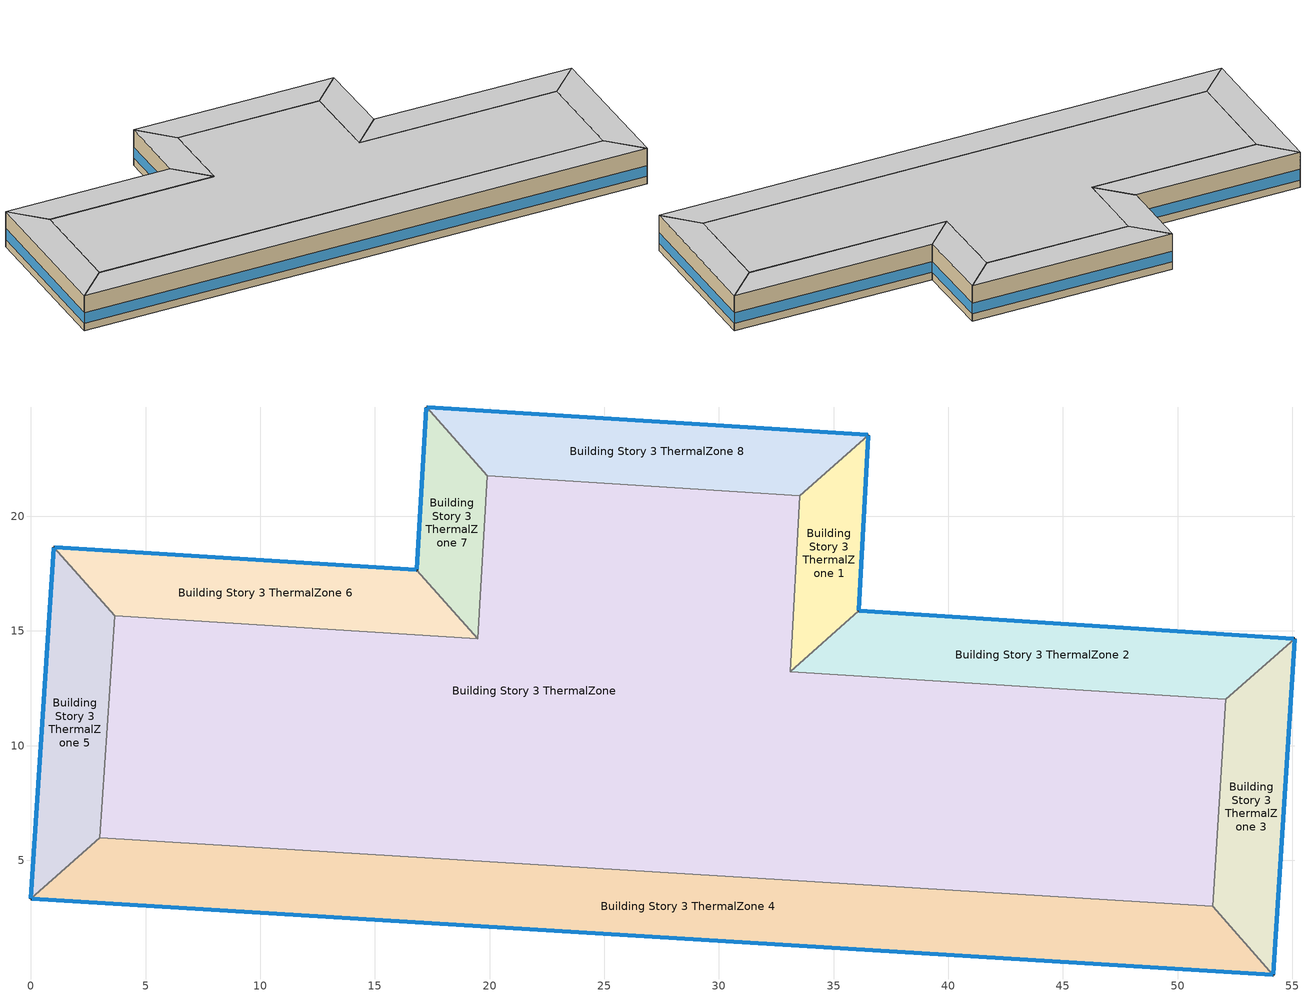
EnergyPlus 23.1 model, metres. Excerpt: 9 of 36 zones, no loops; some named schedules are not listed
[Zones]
Building Story 3 ThermalZone
 floor adiabatic (Typical Interior Floor): 33.52,20.89 33.1,13.23 52.1,12.02 51.53,3 3,5.98 3.65,15.65 19.48,14.66 19.9,21.77 z7.2
 wall adiabatic (Typical Interior Wall): 33.1,13.23 33.52,20.89 19.9,21.77 19.48,14.66 3.65,15.65 3,5.98 51.53,3 52.1,12.02 33.1,13.23 z7.2:10.8
 ceiling adiabatic (Typical Interior Ceiling): 19.9,21.77 19.48,14.66 3.65,15.65 3,5.98 51.53,3 52.1,12.02 33.1,13.23 33.52,20.89 z10.8
Building Story 3 ThermalZone 1
 floor adiabatic (Typical Interior Floor): 36.51,23.54 36.09,15.88 33.1,13.23 33.52,20.89 z7.2
 wall outside (Typical Insulated Steel Framed Exterior Wall R-20.41): 36.09,15.88 36.51,23.54 z7.2:10.8
 wall adiabatic (Typical Interior Wall): 36.51,23.54 33.52,20.89 33.1,13.23 36.09,15.88 z7.2:10.8
 window (U 0.48 SHGC 0.40 Dbl Ref-D Clr 6mm/13mm): 36.09,15.91 36.51,23.52 z7.96:9.05
 ceiling adiabatic (Typical Interior Ceiling): 33.52,20.89 33.1,13.23 36.09,15.88 36.51,23.54 z10.8
Building Story 3 ThermalZone 2
 floor adiabatic (Typical Interior Floor): 36.09,15.88 55.1,14.66 52.1,12.02 33.1,13.23 z7.2
 wall outside (Typical Insulated Steel Framed Exterior Wall R-20.41): 55.1,14.66 36.09,15.88 z7.2:10.8
 wall adiabatic (Typical Interior Wall): 36.09,15.88 33.1,13.23 52.1,12.02 55.1,14.66 z7.2:10.8
 window (U 0.48 SHGC 0.40 Dbl Ref-D Clr 6mm/13mm): 55.07,14.66 36.12,15.88 z7.96:9.04
 ceiling adiabatic (Typical Interior Ceiling): 33.1,13.23 52.1,12.02 55.1,14.66 36.09,15.88 z10.8
Building Story 3 ThermalZone 3
 floor adiabatic (Typical Interior Floor): 55.1,14.66 54.18,0 51.53,3 52.1,12.02 z7.2
 wall outside (Typical Insulated Steel Framed Exterior Wall R-20.41): 54.18,0 55.1,14.66 z7.2:10.8
 wall adiabatic (Typical Interior Wall): 55.1,14.66 52.1,12.02 51.53,3 54.18,0 z7.2:10.8
 window (U 0.48 SHGC 0.40 Dbl Ref-D Clr 6mm/13mm): 54.18,0.03 55.1,14.63 z7.96:9.05
 ceiling adiabatic (Typical Interior Ceiling): 52.1,12.02 51.53,3 54.18,0 55.1,14.66 z10.8
Building Story 3 ThermalZone 4
 floor adiabatic (Typical Interior Floor): 54.18,0 0,3.33 3,5.98 51.53,3 z7.2
 wall outside (Typical Insulated Steel Framed Exterior Wall R-20.41): 0,3.33 54.18,0 z7.2:10.8
 wall adiabatic (Typical Interior Wall): 54.18,0 51.53,3 3,5.98 0,3.33 z7.2:10.8
 window (U 0.48 SHGC 0.40 Dbl Ref-D Clr 6mm/13mm): 0.03,3.33 54.15,0 z7.96:9.04
 ceiling adiabatic (Typical Interior Ceiling): 51.53,3 3,5.98 0,3.33 54.18,0 z10.8
Building Story 3 ThermalZone 5
 floor adiabatic (Typical Interior Floor): 0,3.33 1,18.66 3.65,15.65 3,5.98 z7.2
 wall outside (Typical Insulated Steel Framed Exterior Wall R-20.41): 1,18.66 0,3.33 z7.2:10.8
 wall adiabatic (Typical Interior Wall): 0,3.33 3,5.98 3.65,15.65 1,18.66 z7.2:10.8
 window (U 0.48 SHGC 0.40 Dbl Ref-D Clr 6mm/13mm): 1,18.63 0,3.36 z7.96:9.05
 ceiling adiabatic (Typical Interior Ceiling): 3,5.98 3.65,15.65 1,18.66 0,3.33 z10.8
Building Story 3 ThermalZone 6
 floor adiabatic (Typical Interior Ceiling): 1,18.66 16.83,17.66 19.48,14.66 3.65,15.65 z7.2
 wall outside (Typical Insulated Steel Framed Exterior Wall R-20.41): 16.83,17.66 1,18.66 z7.2:10.8
 wall adiabatic (Typical Interior Wall): 1,18.66 3.65,15.65 19.48,14.66 16.83,17.66 z7.2:10.8
 window (U 0.48 SHGC 0.40 Dbl Ref-D Clr 6mm/13mm): 16.81,17.66 1.03,18.66 z7.96:9.05
 ceiling adiabatic (Typical Interior Ceiling): 3.65,15.65 19.48,14.66 16.83,17.66 1,18.66 z10.8
Building Story 3 ThermalZone 7
 floor adiabatic (Typical Interior Ceiling): 16.83,17.66 17.25,24.77 19.9,21.77 19.48,14.66 z7.2
 wall outside (Typical Insulated Steel Framed Exterior Wall R-20.41): 17.25,24.77 16.83,17.66 z7.2:10.8
 wall adiabatic (Typical Interior Wall): 16.83,17.66 19.48,14.66 19.9,21.77 17.25,24.77 z7.2:10.8
 window (U 0.48 SHGC 0.40 Dbl Ref-D Clr 6mm/13mm): 17.25,24.74 16.83,17.68 z7.96:9.05
 ceiling adiabatic (Typical Interior Ceiling): 19.48,14.66 19.9,21.77 17.25,24.77 16.83,17.66 z10.8
Building Story 3 ThermalZone 8
 floor adiabatic (Typical Interior Ceiling): 17.25,24.77 36.51,23.54 33.52,20.89 19.9,21.77 z7.2
 wall outside (Typical Insulated Steel Framed Exterior Wall R-20.41): 36.51,23.54 17.25,24.77 z7.2:10.8
 wall adiabatic (Typical Interior Wall): 17.25,24.77 19.9,21.77 33.52,20.89 36.51,23.54 z7.2:10.8
 window (U 0.48 SHGC 0.40 Dbl Ref-D Clr 6mm/13mm): 36.48,23.55 17.28,24.76 z7.96:9.04
 ceiling adiabatic (Typical Interior Ceiling): 19.9,21.77 33.52,20.89 36.51,23.54 17.25,24.77 z10.8
[Building]
bld_11: Terrain=City
[Site:Location]
Laramie General Brees Field_WY_USA: Latitude {deg}=41.31223; Longitude {deg}=-105.583; Time Zone {hr}=-7; Elevation {m}=2215
[Site:GroundTemperature:FCfactorMethod]
8.6, 2.8, -4.1, -8.8, -2.2, 0.3, 6.7, 10.1, 16.5, 20.6, 19.2, 14.7
[Site:WaterMainsTemperature]
Calculation Method=Correlation; Annual Average Outdoor Air Temperature {C}=8.96667; Maximum Difference In Monthly Average Outdoor Air Temperatures {deltaC}=26.2
[SizingPeriod:DesignDay] Day of Month=21; Dry-Bulb Temperature Range Modifier Type=DefaultMultipliers; Humidity Condition Type=Wetbulb; Barometric Pressure {Pa}=98769; Rain Indicator=No; Snow Indicator=No; Daylight Saving Time Indicator=No; Begin Environment Reset Mode=FullResetAtBeginEnvironment
Name | Month | Day Type | Maximum Dry-Bulb Temperature {C} | Daily Dry-Bulb Temperature Range {deltaC} | Wetbulb or DewPoint at Maximum Dry-Bulb {C} | Wind Speed {m/s} | Wind Direction {deg} | Solar Model Indicator | ASHRAE Clear Sky Optical Depth for Beam Irradiance (taub) | ASHRAE Clear Sky Optical Depth for Diffuse Irradiance (taud) | Sky Clearness
Buffalo Niagara Intl Ap Ann Clg .4% Condns DB=>MWB 1 | 7 | SummerDesignDay | 30.3 | 9.3 | 21.8 | 5.7 | 240 | ASHRAETau | 0.462 | 2.001
Buffalo Niagara Intl Ap Ann Clg .4% Condns WB=>MDB 1 | 7 | SummerDesignDay | 27.8 | 9.3 | 23.8 | 5.7 | 240 | ASHRAETau | 0.462 | 2.001
Buffalo Niagara Intl Ap Ann Htg 99.6% Condns DB 1 | 1 | WinterDesignDay | -16.3 | 0 | -16.3 | 5.1 | 270 | ASHRAEClearSky |  |  | 0
[Material] Thermal Absorptance=0.9; Solar Absorptance=0.7
Name | Roughness | Thickness {m} | Conductivity {W/m-K} | Density {kg/m3} | Specific Heat {J/kg-K} | Visible Absorptance
100mm Normalweight concrete floor | MediumRough | 0.1016 | 2.31045 | 2322 | 832.557 | 0.7
25mm Stucco | Smooth | 0.0254 | 0.72 | 1856 | 840 | 0.7
5/8 in. Gypsum Board | MediumSmooth | 0.0159 | 0.16 | 800 | 1090 | 0.7
G01 13mm gypsum board | Smooth | 0.0127 | 0.160031 | 800.001 | 1090.73 | 0.5
Std Wood 6inch 1; Std Wood 6inch 2 | MediumSmooth | 0.15 | 0.12 | 540 | 1210 | 0.7
[Material:NoMass] Roughness=Smooth; Thermal Absorptance=0.9; Solar Absorptance=0.7
Name | Thermal Resistance {m2-K/W} | Visible Absorptance
CP02 CARPET PAD | 0.21648 | 0.8
Typical Insulation R-18.23 | 3.21036 | 0.7
[WindowMaterial:Gas]
AIR 13MM: Gas Type=Air; Thickness {m}=0.0127
[WindowMaterial:Glazing] Optical Data Type=SpectralAverage; Thickness {m}=0.006; Infrared Transmittance at Normal Incidence=0; Front Side Infrared Hemispherical Emissivity=0.84; Conductivity {W/m-K}=0.9; Dirt Correction Factor for Solar and Visible Transmittance=1; Solar Diffusing=No
Name | Solar Transmittance at Normal Incidence | Front Side Solar Reflectance at Normal Incidence | Back Side Solar Reflectance at Normal Incidence | Visible Transmittance at Normal Incidence | Front Side Visible Reflectance at Normal Incidence | Back Side Visible Reflectance at Normal Incidence | Back Side Infrared Hemispherical Emissivity
CLEAR 6MM | 0.775 | 0.071 | 0.071 | 0.881 | 0.08 | 0.08 | 0.84
REF D CLEAR 6MM | 0.429 | 0.308 | 0.379 | 0.334 | 0.453 | 0.505 | 0.82
[Construction]
InteriorFurnishings 1: Std Wood 6inch 1
InteriorFurnishings 2: Std Wood 6inch 2
Typical Insulated Steel Framed Exterior Wall R-20.41: 25mm Stucco, 5/8 in. Gypsum Board, Typical Insulation R-18.23, 5/8 in. Gypsum Board
Typical Interior Ceiling: CP02 CARPET PAD, 100mm Normalweight concrete floor
Typical Interior Floor: 100mm Normalweight concrete floor, CP02 CARPET PAD
Typical Interior Wall: G01 13mm gypsum board, G01 13mm gypsum board
U 0.48 SHGC 0.40 Dbl Ref-D Clr 6mm/13mm: REF D CLEAR 6MM, AIR 13MM, CLEAR 6MM
[Zone] Multiplier=1; Part of Total Floor Area=Yes
Building Story 3 ThermalZone; Building Story 3 ThermalZone 1; Building Story 3 ThermalZone 2; Building Story 3 ThermalZone 3; Building Story 3 ThermalZone 4; Building Story 3 ThermalZone 5; Building Story 3 ThermalZone 6; Building Story 3 ThermalZone 7; Building Story 3 ThermalZone 8
[Space] Space Type=Story Mid2 Blended Space Type
Name | Zone
Building Story 3 Space | Building Story 3 ThermalZone
Building Story 3 Space 1 | Building Story 3 ThermalZone 1
Building Story 3 Space 2 | Building Story 3 ThermalZone 2
Building Story 3 Space 3 | Building Story 3 ThermalZone 3
Building Story 3 Space 4 | Building Story 3 ThermalZone 4
Building Story 3 Space 5 | Building Story 3 ThermalZone 5
Building Story 3 Space 6 | Building Story 3 ThermalZone 6
Building Story 3 Space 7 | Building Story 3 ThermalZone 7
Building Story 3 Space 8 | Building Story 3 ThermalZone 8
[SpaceList]
Story Mid2 Blended Space Type: Building Story 3 Space 7, Building Story 3 Space 2, Building Story 3 Space, Building Story 3 Space 1, Building Story 3 Space 3, Building Story 3 Space 5, Building Story 3 Space 4, Building Story 3 Space 6, Building Story 3 Space 8
[InternalMass]
Name | Construction | Zone or ZoneList | Space or SpaceList | Surface Area {m2}
Building Story 3 Space 7 Office WholeBuilding - Lg Office A  - Story Mid2 Mass; Building Story 3 Space 7 Office WholeBuilding - Lg Office C  - Story Mid2 Mass | InteriorFurnishings 1 | Building Story 3 ThermalZone 7 | Building Story 3 Space 7 | 3.17999
Building Story 3 Space 2 Office WholeBuilding - Lg Office A  - Story Mid2 Mass; Building Story 3 Space 2 Office WholeBuilding - Lg Office C  - Story Mid2 Mass | InteriorFurnishings 1 | Building Story 3 ThermalZone 2 | Building Story 3 Space 2 | 8.54435
Building Story 3 Space Office WholeBuilding - Lg Office A  - Story Mid2 Mass; Building Story 3 Space Office WholeBuilding - Lg Office C  - Story Mid2 Mass | InteriorFurnishings 1 | Building Story 3 ThermalZone | Building Story 3 Space | 87.9489
Building Story 3 Space 1 Office WholeBuilding - Lg Office A  - Story Mid2 Mass; Building Story 3 Space 1 Office WholeBuilding - Lg Office C  - Story Mid2 Mass | InteriorFurnishings 1 | Building Story 3 ThermalZone 1 | Building Story 3 Space 1 | 3.45051
Building Story 3 Space 3 Office WholeBuilding - Lg Office A  - Story Mid2 Mass; Building Story 3 Space 3 Office WholeBuilding - Lg Office C  - Story Mid2 Mass | InteriorFurnishings 1 | Building Story 3 ThermalZone 3 | Building Story 3 Space 3 | 5.3135
Building Story 3 Space 5 Office WholeBuilding - Lg Office A  - Story Mid2 Mass; Building Story 3 Space 5 Office WholeBuilding - Lg Office C  - Story Mid2 Mass | InteriorFurnishings 1 | Building Story 3 ThermalZone 5 | Building Story 3 Space 5 | 5.60618
Building Story 3 Space 4 Office WholeBuilding - Lg Office A  - Story Mid2 Mass; Building Story 3 Space 4 Office WholeBuilding - Lg Office C  - Story Mid2 Mass | InteriorFurnishings 1 | Building Story 3 ThermalZone 4 | Building Story 3 Space 4 | 23.0143
Building Story 3 Space 6 Office WholeBuilding - Lg Office A  - Story Mid2 Mass; Building Story 3 Space 6 Office WholeBuilding - Lg Office C  - Story Mid2 Mass | InteriorFurnishings 1 | Building Story 3 ThermalZone 6 | Building Story 3 Space 6 | 7.0992
Building Story 3 Space 8 Office WholeBuilding - Lg Office A  - Story Mid2 Mass; Building Story 3 Space 8 Office WholeBuilding - Lg Office C  - Story Mid2 Mass | InteriorFurnishings 1 | Building Story 3 ThermalZone 8 | Building Story 3 Space 8 | 7.38134
Building Story 3 Space 7 Office WholeBuilding - Lg Office A end_a - Story Mid2 Mass; Building Story 3 Space 7 Office WholeBuilding - Lg Office C end_a - Story Mid2 Mass | InteriorFurnishings 1 | Building Story 3 ThermalZone 7 | Building Story 3 Space 7 | 0.877296
Building Story 3 Space 2 Office WholeBuilding - Lg Office A end_a - Story Mid2 Mass; Building Story 3 Space 2 Office WholeBuilding - Lg Office C end_a - Story Mid2 Mass | InteriorFurnishings 1 | Building Story 3 ThermalZone 2 | Building Story 3 Space 2 | 2.35722
Building Story 3 Space Office WholeBuilding - Lg Office A end_a - Story Mid2 Mass; Building Story 3 Space Office WholeBuilding - Lg Office C end_a - Story Mid2 Mass | InteriorFurnishings 1 | Building Story 3 ThermalZone | Building Story 3 Space | 24.2634
Building Story 3 Space 1 Office WholeBuilding - Lg Office A end_a - Story Mid2 Mass; Building Story 3 Space 1 Office WholeBuilding - Lg Office C end_a - Story Mid2 Mass | InteriorFurnishings 1 | Building Story 3 ThermalZone 1 | Building Story 3 Space 1 | 0.951928
Building Story 3 Space 3 Office WholeBuilding - Lg Office A end_a - Story Mid2 Mass; Building Story 3 Space 3 Office WholeBuilding - Lg Office C end_a - Story Mid2 Mass | InteriorFurnishings 1 | Building Story 3 ThermalZone 3 | Building Story 3 Space 3 | 1.46589
Building Story 3 Space 5 Office WholeBuilding - Lg Office A end_a - Story Mid2 Mass; Building Story 3 Space 5 Office WholeBuilding - Lg Office C end_a - Story Mid2 Mass | InteriorFurnishings 1 | Building Story 3 ThermalZone 5 | Building Story 3 Space 5 | 1.54663
Building Story 3 Space 4 Office WholeBuilding - Lg Office A end_a - Story Mid2 Mass; Building Story 3 Space 4 Office WholeBuilding - Lg Office C end_a - Story Mid2 Mass | InteriorFurnishings 1 | Building Story 3 ThermalZone 4 | Building Story 3 Space 4 | 6.34919
Building Story 3 Space 6 Office WholeBuilding - Lg Office A end_a - Story Mid2 Mass; Building Story 3 Space 6 Office WholeBuilding - Lg Office C end_a - Story Mid2 Mass | InteriorFurnishings 1 | Building Story 3 ThermalZone 6 | Building Story 3 Space 6 | 1.95853
Building Story 3 Space 8 Office WholeBuilding - Lg Office A end_a - Story Mid2 Mass; Building Story 3 Space 8 Office WholeBuilding - Lg Office C end_a - Story Mid2 Mass | InteriorFurnishings 1 | Building Story 3 ThermalZone 8 | Building Story 3 Space 8 | 2.03637
Building Story 3 Space 7 Office WholeBuilding - Lg Office B  - Story Mid2 Mass | InteriorFurnishings 1 | Building Story 3 ThermalZone 7 | Building Story 3 Space 7 | 11.2132
Building Story 3 Space 2 Office WholeBuilding - Lg Office B  - Story Mid2 Mass | InteriorFurnishings 1 | Building Story 3 ThermalZone 2 | Building Story 3 Space 2 | 30.129
Building Story 3 Space Office WholeBuilding - Lg Office B  - Story Mid2 Mass | InteriorFurnishings 1 | Building Story 3 ThermalZone | Building Story 3 Space | 310.125
Building Story 3 Space 1 Office WholeBuilding - Lg Office B  - Story Mid2 Mass | InteriorFurnishings 1 | Building Story 3 ThermalZone 1 | Building Story 3 Space 1 | 12.1672
Building Story 3 Space 3 Office WholeBuilding - Lg Office B  - Story Mid2 Mass | InteriorFurnishings 1 | Building Story 3 ThermalZone 3 | Building Story 3 Space 3 | 18.7364
Building Story 3 Space 5 Office WholeBuilding - Lg Office B  - Story Mid2 Mass | InteriorFurnishings 1 | Building Story 3 ThermalZone 5 | Building Story 3 Space 5 | 19.7685
Building Story 3 Space 4 Office WholeBuilding - Lg Office B  - Story Mid2 Mass | InteriorFurnishings 1 | Building Story 3 ThermalZone 4 | Building Story 3 Space 4 | 81.1528
Building Story 3 Space 6 Office WholeBuilding - Lg Office B  - Story Mid2 Mass | InteriorFurnishings 1 | Building Story 3 ThermalZone 6 | Building Story 3 Space 6 | 25.0332
Building Story 3 Space 8 Office WholeBuilding - Lg Office B  - Story Mid2 Mass | InteriorFurnishings 1 | Building Story 3 ThermalZone 8 | Building Story 3 Space 8 | 26.028
Building Story 3 Space 7 Office WholeBuilding - Lg Office B end_a - Story Mid2 Mass | InteriorFurnishings 1 | Building Story 3 ThermalZone 7 | Building Story 3 Space 7 | 3.09351
Building Story 3 Space 2 Office WholeBuilding - Lg Office B end_a - Story Mid2 Mass | InteriorFurnishings 1 | Building Story 3 ThermalZone 2 | Building Story 3 Space 2 | 8.312
Building Story 3 Space Office WholeBuilding - Lg Office B end_a - Story Mid2 Mass | InteriorFurnishings 1 | Building Story 3 ThermalZone | Building Story 3 Space | 85.5573
Building Story 3 Space 1 Office WholeBuilding - Lg Office B end_a - Story Mid2 Mass | InteriorFurnishings 1 | Building Story 3 ThermalZone 1 | Building Story 3 Space 1 | 3.35668
Building Story 3 Space 3 Office WholeBuilding - Lg Office B end_a - Story Mid2 Mass | InteriorFurnishings 1 | Building Story 3 ThermalZone 3 | Building Story 3 Space 3 | 5.16901
Building Story 3 Space 5 Office WholeBuilding - Lg Office B end_a - Story Mid2 Mass | InteriorFurnishings 1 | Building Story 3 ThermalZone 5 | Building Story 3 Space 5 | 5.45373
Building Story 3 Space 4 Office WholeBuilding - Lg Office B end_a - Story Mid2 Mass | InteriorFurnishings 1 | Building Story 3 ThermalZone 4 | Building Story 3 Space 4 | 22.3885
Building Story 3 Space 6 Office WholeBuilding - Lg Office B end_a - Story Mid2 Mass | InteriorFurnishings 1 | Building Story 3 ThermalZone 6 | Building Story 3 Space 6 | 6.90615
Building Story 3 Space 8 Office WholeBuilding - Lg Office B end_a - Story Mid2 Mass | InteriorFurnishings 1 | Building Story 3 ThermalZone 8 | Building Story 3 Space 8 | 7.18062
Building Story 3 Space 7 SecondarySchool Classroom A  - Story Mid2 Mass; Building Story 3 Space 7 SecondarySchool Classroom C  - Story Mid2 Mass | InteriorFurnishings 1 | Building Story 3 ThermalZone 7 | Building Story 3 Space 7 | 3.78818
Building Story 3 Space 2 SecondarySchool Classroom A  - Story Mid2 Mass; Building Story 3 Space 2 SecondarySchool Classroom C  - Story Mid2 Mass | InteriorFurnishings 1 | Building Story 3 ThermalZone 2 | Building Story 3 Space 2 | 10.1785
Building Story 3 Space SecondarySchool Classroom A  - Story Mid2 Mass; Building Story 3 Space SecondarySchool Classroom C  - Story Mid2 Mass | InteriorFurnishings 1 | Building Story 3 ThermalZone | Building Story 3 Space | 104.77
Building Story 3 Space 1 SecondarySchool Classroom A  - Story Mid2 Mass; Building Story 3 Space 1 SecondarySchool Classroom C  - Story Mid2 Mass | InteriorFurnishings 1 | Building Story 3 ThermalZone 1 | Building Story 3 Space 1 | 4.11044
Building Story 3 Space 3 SecondarySchool Classroom A  - Story Mid2 Mass; Building Story 3 Space 3 SecondarySchool Classroom C  - Story Mid2 Mass | InteriorFurnishings 1 | Building Story 3 ThermalZone 3 | Building Story 3 Space 3 | 6.32974
Building Story 3 Space 5 SecondarySchool Classroom A  - Story Mid2 Mass; Building Story 3 Space 5 SecondarySchool Classroom C  - Story Mid2 Mass | InteriorFurnishings 1 | Building Story 3 ThermalZone 5 | Building Story 3 Space 5 | 6.67839
Building Story 3 Space 4 SecondarySchool Classroom A  - Story Mid2 Mass; Building Story 3 Space 4 SecondarySchool Classroom C  - Story Mid2 Mass | InteriorFurnishings 1 | Building Story 3 ThermalZone 4 | Building Story 3 Space 4 | 27.4159
Building Story 3 Space 6 SecondarySchool Classroom A  - Story Mid2 Mass; Building Story 3 Space 6 SecondarySchool Classroom C  - Story Mid2 Mass | InteriorFurnishings 1 | Building Story 3 ThermalZone 6 | Building Story 3 Space 6 | 8.45696
Building Story 3 Space 8 SecondarySchool Classroom A  - Story Mid2 Mass; Building Story 3 Space 8 SecondarySchool Classroom C  - Story Mid2 Mass | InteriorFurnishings 1 | Building Story 3 ThermalZone 8 | Building Story 3 Space 8 | 8.79306
Building Story 3 Space 7 SecondarySchool Classroom A end_b - Story Mid2 Mass; Building Story 3 Space 7 SecondarySchool Classroom C end_b - Story Mid2 Mass | InteriorFurnishings 1 | Building Story 3 ThermalZone 7 | Building Story 3 Space 7 | 1.42171
Building Story 3 Space 2 SecondarySchool Classroom A end_b - Story Mid2 Mass; Building Story 3 Space 2 SecondarySchool Classroom C end_b - Story Mid2 Mass | InteriorFurnishings 1 | Building Story 3 ThermalZone 2 | Building Story 3 Space 2 | 3.82
Building Story 3 Space SecondarySchool Classroom A end_b - Story Mid2 Mass; Building Story 3 Space SecondarySchool Classroom C end_b - Story Mid2 Mass | InteriorFurnishings 1 | Building Story 3 ThermalZone | Building Story 3 Space | 39.3201
Building Story 3 Space 1 SecondarySchool Classroom A end_b - Story Mid2 Mass; Building Story 3 Space 1 SecondarySchool Classroom C end_b - Story Mid2 Mass | InteriorFurnishings 1 | Building Story 3 ThermalZone 1 | Building Story 3 Space 1 | 1.54265
Building Story 3 Space 3 SecondarySchool Classroom A end_b - Story Mid2 Mass; Building Story 3 Space 3 SecondarySchool Classroom C end_b - Story Mid2 Mass | InteriorFurnishings 1 | Building Story 3 ThermalZone 3 | Building Story 3 Space 3 | 2.37556
Building Story 3 Space 5 SecondarySchool Classroom A end_b - Story Mid2 Mass; Building Story 3 Space 5 SecondarySchool Classroom C end_b - Story Mid2 Mass | InteriorFurnishings 1 | Building Story 3 ThermalZone 5 | Building Story 3 Space 5 | 2.50641
Building Story 3 Space 4 SecondarySchool Classroom A end_b - Story Mid2 Mass; Building Story 3 Space 4 SecondarySchool Classroom C end_b - Story Mid2 Mass | InteriorFurnishings 1 | Building Story 3 ThermalZone 4 | Building Story 3 Space 4 | 10.2892
Building Story 3 Space 6 SecondarySchool Classroom A end_b - Story Mid2 Mass; Building Story 3 Space 6 SecondarySchool Classroom C end_b - Story Mid2 Mass | InteriorFurnishings 1 | Building Story 3 ThermalZone 6 | Building Story 3 Space 6 | 3.1739
Building Story 3 Space 8 SecondarySchool Classroom A end_b - Story Mid2 Mass; Building Story 3 Space 8 SecondarySchool Classroom C end_b - Story Mid2 Mass | InteriorFurnishings 1 | Building Story 3 ThermalZone 8 | Building Story 3 Space 8 | 3.30004
Building Story 3 Space 7 SecondarySchool Corridor B  - Story Mid2 Mass | InteriorFurnishings 1 | Building Story 3 ThermalZone 7 | Building Story 3 Space 7 | 5.34157
Building Story 3 Space 2 SecondarySchool Corridor B  - Story Mid2 Mass | InteriorFurnishings 1 | Building Story 3 ThermalZone 2 | Building Story 3 Space 2 | 14.3523
Building Story 3 Space SecondarySchool Corridor B  - Story Mid2 Mass | InteriorFurnishings 1 | Building Story 3 ThermalZone | Building Story 3 Space | 147.732
Building Story 3 Space 1 SecondarySchool Corridor B  - Story Mid2 Mass | InteriorFurnishings 1 | Building Story 3 ThermalZone 1 | Building Story 3 Space 1 | 5.79598
Building Story 3 Space 3 SecondarySchool Corridor B  - Story Mid2 Mass | InteriorFurnishings 1 | Building Story 3 ThermalZone 3 | Building Story 3 Space 3 | 8.92533
Building Story 3 Space 5 SecondarySchool Corridor B  - Story Mid2 Mass | InteriorFurnishings 1 | Building Story 3 ThermalZone 5 | Building Story 3 Space 5 | 9.41695
Building Story 3 Space 4 SecondarySchool Corridor B  - Story Mid2 Mass | InteriorFurnishings 1 | Building Story 3 ThermalZone 4 | Building Story 3 Space 4 | 38.6581
Building Story 3 Space 6 SecondarySchool Corridor B  - Story Mid2 Mass | InteriorFurnishings 1 | Building Story 3 ThermalZone 6 | Building Story 3 Space 6 | 11.9248
Building Story 3 Space 8 SecondarySchool Corridor B  - Story Mid2 Mass | InteriorFurnishings 1 | Building Story 3 ThermalZone 8 | Building Story 3 Space 8 | 12.3988
Building Story 3 Space 7 SecondarySchool Corridor B end_b - Story Mid2 Mass | InteriorFurnishings 1 | Building Story 3 ThermalZone 7 | Building Story 3 Space 7 | 2.00469
Building Story 3 Space 2 SecondarySchool Corridor B end_b - Story Mid2 Mass | InteriorFurnishings 1 | Building Story 3 ThermalZone 2 | Building Story 3 Space 2 | 5.38644
Building Story 3 Space SecondarySchool Corridor B end_b - Story Mid2 Mass | InteriorFurnishings 1 | Building Story 3 ThermalZone | Building Story 3 Space | 55.4438
Building Story 3 Space 1 SecondarySchool Corridor B end_b - Story Mid2 Mass | InteriorFurnishings 1 | Building Story 3 ThermalZone 1 | Building Story 3 Space 1 | 2.17523
Building Story 3 Space 3 SecondarySchool Corridor B end_b - Story Mid2 Mass | InteriorFurnishings 1 | Building Story 3 ThermalZone 3 | Building Story 3 Space 3 | 3.34968
Building Story 3 Space 5 SecondarySchool Corridor B end_b - Story Mid2 Mass | InteriorFurnishings 1 | Building Story 3 ThermalZone 5 | Building Story 3 Space 5 | 3.53419
Building Story 3 Space 4 SecondarySchool Corridor B end_b - Story Mid2 Mass | InteriorFurnishings 1 | Building Story 3 ThermalZone 4 | Building Story 3 Space 4 | 14.5084
Building Story 3 Space 6 SecondarySchool Corridor B end_b - Story Mid2 Mass | InteriorFurnishings 1 | Building Story 3 ThermalZone 6 | Building Story 3 Space 6 | 4.4754
Building Story 3 Space 8 SecondarySchool Corridor B end_b - Story Mid2 Mass | InteriorFurnishings 1 | Building Story 3 ThermalZone 8 | Building Story 3 Space 8 | 4.65327
Building Story 3 Space Mass | InteriorFurnishings 2 | Building Story 3 ThermalZone | Building Story 3 Space | 1111.46
Building Story 3 Space 1 Mass | InteriorFurnishings 2 | Building Story 3 ThermalZone 1 | Building Story 3 Space 1 | 43.6061
Building Story 3 Space 2 Mass | InteriorFurnishings 2 | Building Story 3 ThermalZone 2 | Building Story 3 Space 2 | 107.98
Building Story 3 Space 3 Mass | InteriorFurnishings 2 | Building Story 3 ThermalZone 3 | Building Story 3 Space 3 | 67.1498
Building Story 3 Space 4 Mass | InteriorFurnishings 2 | Building Story 3 ThermalZone 4 | Building Story 3 Space 4 | 290.845
Building Story 3 Space 5 Mass | InteriorFurnishings 2 | Building Story 3 ThermalZone 5 | Building Story 3 Space 5 | 70.8486
Building Story 3 Space 6 Mass | InteriorFurnishings 2 | Building Story 3 ThermalZone 6 | Building Story 3 Space 6 | 89.7167
Building Story 3 Space 7 Mass | InteriorFurnishings 2 | Building Story 3 ThermalZone 7 | Building Story 3 Space 7 | 40.1873
Building Story 3 Space 8 Mass | InteriorFurnishings 2 | Building Story 3 ThermalZone 8 | Building Story 3 Space 8 | 93.2823
[Lights] Zone or ZoneList or Space or SpaceList=Story Mid2 Blended Space Type; Design Level Calculation Method=Watts/Area; Return Air Fraction=0; Fraction Visible=0.2; Fraction Replaceable=1
Name | Schedule | Watts per Zone Floor Area {W/m2} | Fraction Radiant
Office WholeBuilding - Lg Office Lights 1 | OfficeLarge BLDG_LIGHT_SCH_2013 | 4.92443 | 0.7
SecondarySchool Classroom Lights 2 | SchoolSecondary BLDG_LIGHT_CLASSROOM_SCH_2013 | 3.46067 | 0.37
SecondarySchool Corridor Lights 2 | SchoolSecondary BLDG_LIGHT_CORRIDOR_SCH_2013 | 1.29865 | 0.37
[People] Zone or ZoneList or Space or SpaceList=Story Mid2 Blended Space Type; Number of People Calculation Method=People/Area; Fraction Radiant=0.3; Enable ASHRAE 55 Comfort Warnings=Yes; Mean Radiant Temperature Calculation Type=ZoneAveraged; Work Efficiency Schedule=Work Efficiency Schedule; Clothing Insulation Schedule=Clothing Schedule; Air Velocity Schedule=Air Velocity Schedule; Thermal Comfort Model 1 Type=Fanger
Name | Number of People Schedule | People per Floor Area {person/m2} | Activity Level Schedule
Office WholeBuilding - Lg Office People 1 | OfficeLarge BLDG_OCC_SCH | 0.030027 | OfficeLarge ACTIVITY_SCH
SecondarySchool Classroom People 2 | SchoolSecondary BLDG_OCC_SCH | 0.0976802 | SchoolSecondary ACTIVITY_SCH
[ElectricEquipment] Zone or ZoneList or Space or SpaceList=Story Mid2 Blended Space Type; Design Level Calculation Method=Watts/Area; Fraction Latent=0; Fraction Radiant=0.5; Fraction Lost=0
Name | Schedule | Watts per Zone Floor Area {W/m2}
Office WholeBuilding - Lg Office Elec Equip 1 | OfficeLarge BLDG_EQUIP_SCH | 4.50246
SecondarySchool Classroom Elec Equip 2 | SchoolSecondary BLDG_EQUIP_SCH_2013 | 2.59271
SecondarySchool Corridor Elec Equip 2 | SchoolSecondary BLDG_EQUIP_SCH_2013 | 0.728029
[ZoneInfiltration:DesignFlowRate] Zone or ZoneList or Space or SpaceList=Story Mid2 Blended Space Type; Schedule=Always On Discrete; Design Flow Rate Calculation Method=Flow/ExteriorArea; Constant Term Coefficient=0; Temperature Term Coefficient=0; Velocity Term Coefficient=0.224; Velocity Squared Term Coefficient=0
Name | Flow Rate per Exterior Surface Area {m3/s-m2}
Office WholeBuilding - Lg Office A  - Story Mid2 Infiltration; Office WholeBuilding - Lg Office C  - Story Mid2 Infiltration | 7.47193e-05
Office WholeBuilding - Lg Office A end_a - Story Mid2 Infiltration; Office WholeBuilding - Lg Office C end_a - Story Mid2 Infiltration | 4.12272e-05
Office WholeBuilding - Lg Office B end_a - Story Mid2 Infiltration | 7.26875e-05
SecondarySchool Classroom A  - Story Mid2 Infiltration; SecondarySchool Classroom C  - Story Mid2 Infiltration | 5.49255e-05
SecondarySchool Classroom A end_b - Story Mid2 Infiltration; SecondarySchool Classroom C end_b - Story Mid2 Infiltration | 5.4019e-05
SecondarySchool Corridor B end_b - Story Mid2 Infiltration | 4.71038e-05
[Daylighting:Controls] Lighting Control Type=Stepped; Minimum Input Power Fraction for Continuous or ContinuousOff Dimming Control=0.3; Minimum Light Output Fraction for Continuous or ContinuousOff Dimming Control=0.2; Number of Stepped Control Steps=3; Probability Lighting will be Reset When Needed in Manual Stepped Control=1; Glare Calculation Azimuth Angle of View Direction Clockwise from Zone y-Axis {deg}=-0; Maximum Allowable Discomfort Glare Index=22; Illuminance Setpoint at Reference Point 1 {lux}=377; Illuminance Setpoint at Reference Point 2 {lux}=377
Name | Zone or Space | Glare Calculation Daylighting Reference Point | Daylighting Reference Point 1 | Fraction of Lights Controlled by Reference Point 1 | Daylighting Reference Point 2 | Fraction of Lights Controlled by Reference Point 2
Building Story 3 ThermalZone 2 DaylightingControls | Building Story 3 ThermalZone 2 | Building Story 3 Space 2 Daylt Sensor 1 | Building Story 3 Space 2 Daylt Sensor 1 | 0.437 | Building Story 3 Space 2 Daylt Sensor 2 | 0.103
Building Story 3 ThermalZone 3 DaylightingControls | Building Story 3 ThermalZone 3 | Building Story 3 Space 3 Daylt Sensor 1 | Building Story 3 Space 3 Daylt Sensor 1 | 0.48 | Building Story 3 Space 3 Daylt Sensor 2 | 0.094
Building Story 3 ThermalZone 4 DaylightingControls | Building Story 3 ThermalZone 4 | Building Story 3 Space 4 Daylt Sensor 1 | Building Story 3 Space 4 Daylt Sensor 1 | 0.452 | Building Story 3 Space 4 Daylt Sensor 2 | 0.107
Building Story 3 ThermalZone 5 DaylightingControls | Building Story 3 ThermalZone 5 | Building Story 3 Space 5 Daylt Sensor 1 | Building Story 3 Space 5 Daylt Sensor 1 | 0.479 | Building Story 3 Space 5 Daylt Sensor 2 | 0.095
Building Story 3 ThermalZone 6 DaylightingControls | Building Story 3 ThermalZone 6 | Building Story 3 Space 6 Daylt Sensor 1 | Building Story 3 Space 6 Daylt Sensor 1 | 0.437 | Building Story 3 Space 6 Daylt Sensor 2 | 0.101
Building Story 3 ThermalZone 8 DaylightingControls | Building Story 3 ThermalZone 8 | Building Story 3 Space 8 Daylt Sensor 1 | Building Story 3 Space 8 Daylt Sensor 1 | 0.47 | Building Story 3 Space 8 Daylt Sensor 2 | 0.099
[Exterior:Lights] Control Option=AstronomicalClock
Name | Schedule | Design Level {W}
Building Facades | Schedule Ruleset 1 | 621.697
Main Entries | Schedule Ruleset 2 | 240
Other Doors | Schedule Ruleset 2 | 187.172
Parking Areas and Drives | Schedule Ruleset 2 | 3937.76
[Schedule:Day:Interval]
OfficeLarge BLDG_LIGHT_SCH_2013 Default: No, 05:00, 0.05, 18:00, 0.0452801, 24:00, 0.05
OfficeLarge BLDG_LIGHT_SCH_2013 Wkdy Day: No, 05:00, 0.05, 06:00, 0.1, 07:00, 0.0905601, 08:00, 0.27168, 17:00, 0.815041, 18:00, 0.452801, 20:00, 0.27168, 22:00, 0.18112, 23:00, 0.0905601, 24:00, 0.0452801
OfficeLarge BLDG_LIGHT_SCH_2013 Sat Day: No, 06:00, 0.05, 08:00, 0.0905601, 12:00, 0.27168, 17:00, 0.13584, 19:00, 0.0452801, 24:00, 0.05
OfficeLarge BLDG_LIGHT_SCH_2013 Summer Design Day; SchoolSecondary BLDG_LIGHT_CLASSROOM_SCH_2013 Summer Design Day; Clothing Schedule Default Winter Clothes; SchoolSecondary BLDG_LIGHT_CORRIDOR_SCH_2013 Summer Design Day; OfficeLarge BLDG_EQUIP_SCH Summer Design Day: No, 24:00, 1
OfficeLarge BLDG_LIGHT_SCH_2013 Winter Design Day; SchoolSecondary BLDG_LIGHT_CLASSROOM_SCH_2013 Winter Design Day; Work Efficiency Schedule Default; SchoolSecondary BLDG_OCC_SCH Wknd Day; SchoolSecondary BLDG_OCC_SCH Wknd Day 1; SchoolSecondary BLDG_OCC_SCH Default; SchoolSecondary BLDG_OCC_SCH Winter Design Day; SchoolSecondary BLDG_LIGHT_CORRIDOR_SCH_2013 Winter Design Day; OfficeLarge BLDG_OCC_SCH Winter Design Day; OfficeLarge BLDG_EQUIP_SCH Winter Design Day: No, 24:00, 0
SchoolSecondary BLDG_LIGHT_CLASSROOM_SCH_2013 Wknd Day; SchoolSecondary BLDG_LIGHT_CLASSROOM_SCH_2013 Wknd Day 1; SchoolSecondary BLDG_LIGHT_CLASSROOM_SCH_2013 Default; SchoolSecondary BLDG_LIGHT_CORRIDOR_SCH_2013 Wknd Day; SchoolSecondary BLDG_LIGHT_CORRIDOR_SCH_2013 Wknd Day 1; SchoolSecondary BLDG_LIGHT_CORRIDOR_SCH_2013 Default: No, 24:00, 0.1773
SchoolSecondary BLDG_LIGHT_CLASSROOM_SCH_2013 Wkdy Day; SchoolSecondary BLDG_LIGHT_CLASSROOM_SCH_2013 Wkdy Day 2: No, 07:00, 0.1773, 08:00, 0.9, 21:00, 0.598291, 24:00, 0.1773
SchoolSecondary BLDG_LIGHT_CLASSROOM_SCH_2013 Wkdy Day 1: No, 08:00, 0.1773, 20:00, 0.332384, 21:00, 0.117863, 24:00, 0.1773
SchoolSecondary ACTIVITY_SCH Default; SchoolSecondary ACTIVITY_SCH Summer Design Day; SchoolSecondary ACTIVITY_SCH Winter Design Day; OfficeLarge ACTIVITY_SCH Default; OfficeLarge ACTIVITY_SCH Summer Design Day; OfficeLarge ACTIVITY_SCH Winter Design Day: No, 24:00, 120
Air Velocity Schedule Default: No, 24:00, 0.2
SchoolSecondary BLDG_OCC_SCH Wkdy|SmrDsn Day; SchoolSecondary BLDG_OCC_SCH Wkdy|SmrDsn Day 2; SchoolSecondary BLDG_OCC_SCH Summer Design Day: No, 08:00, 0, 16:00, 0.95, 21:00, 0.15, 24:00, 0
SchoolSecondary BLDG_OCC_SCH Wkdy|SmrDsn Day 1: No, 08:00, 0, 21:00, 0.15, 24:00, 0
SchoolSecondary BLDG_EQUIP_SCH_2013 Default|Wknd Day; SchoolSecondary BLDG_EQUIP_SCH_2013 Default|Wknd Day 2; SchoolSecondary BLDG_EQUIP_SCH_2013 Default: No, 24:00, 0.295624
SchoolSecondary BLDG_EQUIP_SCH_2013 Wkdy Day; SchoolSecondary BLDG_EQUIP_SCH_2013 Wkdy Day 2: No, 08:00, 0.295624, 17:00, 0.90367, 21:00, 0.332931, 24:00, 0.295624
SchoolSecondary BLDG_EQUIP_SCH_2013 Default|Wknd Day 1: No, 24:00, 0.21116
SchoolSecondary BLDG_EQUIP_SCH_2013 Wkdy Day 1: No, 08:00, 0.21116, 17:00, 0.475616, 21:00, 0.237808, 24:00, 0.21116
SchoolSecondary BLDG_EQUIP_SCH_2013 Summer Design Day: No, 08:00, 0.35, 17:00, 0.95, 24:00, 0.35
SchoolSecondary BLDG_EQUIP_SCH_2013 Winter Design Day 2: No, 24:00, 0.35
SchoolSecondary BLDG_LIGHT_CORRIDOR_SCH_2013 Wkdy Day; SchoolSecondary BLDG_LIGHT_CORRIDOR_SCH_2013 Wkdy Day 2: No, 07:00, 0.1773, 08:00, 0.9, 21:00, 0.551772, 24:00, 0.1773
SchoolSecondary BLDG_LIGHT_CORRIDOR_SCH_2013 Wkdy Day 1: No, 08:00, 0.1773, 20:00, 0.30654, 21:00, 0.108699, 24:00, 0.1773
OfficeLarge BLDG_OCC_SCH Default: No, 06:00, 0, 18:00, 0.05, 24:00, 0
OfficeLarge BLDG_OCC_SCH Wkdy Day: No, 06:00, 0, 07:00, 0.1, 08:00, 0.2, 12:00, 0.95, 13:00, 0.5, 17:00, 0.95, 18:00, 0.3, 22:00, 0.1, 24:00, 0.05
OfficeLarge BLDG_OCC_SCH Sat Day: No, 06:00, 0, 08:00, 0.1, 12:00, 0.3, 17:00, 0.1, 19:00, 0.05, 24:00, 0
OfficeLarge BLDG_OCC_SCH Summer Design Day: No, 06:00, 0, 22:00, 1, 24:00, 0.05
OfficeLarge BLDG_EQUIP_SCH Default: No, 24:00, 0.3
OfficeLarge BLDG_EQUIP_SCH Wkdy Day: No, 08:00, 0.4, 12:00, 0.9, 13:00, 0.8, 17:00, 0.9, 18:00, 0.5, 24:00, 0.4
OfficeLarge BLDG_EQUIP_SCH Sat Day: No, 06:00, 0.3, 08:00, 0.4, 12:00, 0.5, 17:00, 0.35, 24:00, 0.3
Schedule Day 103: No, 06:00, 0, 24:00, 1
Schedule Day 104: No, 06:00, 0.7, 24:00, 1
[Schedule:Week:Daily]
OfficeLarge BLDG_LIGHT_SCH_2013 Week Rule - Jan1-Dec31: OfficeLarge BLDG_LIGHT_SCH_2013 Default, OfficeLarge BLDG_LIGHT_SCH_2013 Wkdy Day, OfficeLarge BLDG_LIGHT_SCH_2013 Wkdy Day, OfficeLarge BLDG_LIGHT_SCH_2013 Wkdy Day, OfficeLarge BLDG_LIGHT_SCH_2013 Wkdy Day, OfficeLarge BLDG_LIGHT_SCH_2013 Wkdy Day, OfficeLarge BLDG_LIGHT_SCH_2013 Sat Day, OfficeLarge BLDG_LIGHT_SCH_2013 Default, OfficeLarge BLDG_LIGHT_SCH_2013 Summer Design Day, OfficeLarge BLDG_LIGHT_SCH_2013 Winter Design Day, OfficeLarge BLDG_LIGHT_SCH_2013 Default, OfficeLarge BLDG_LIGHT_SCH_2013 Default
SchoolSecondary BLDG_LIGHT_CLASSROOM_SCH_2013 Week Rule - Jan1-Jun24: SchoolSecondary BLDG_LIGHT_CLASSROOM_SCH_2013 Wknd Day, SchoolSecondary BLDG_LIGHT_CLASSROOM_SCH_2013 Wkdy Day, SchoolSecondary BLDG_LIGHT_CLASSROOM_SCH_2013 Wkdy Day, SchoolSecondary BLDG_LIGHT_CLASSROOM_SCH_2013 Wkdy Day, SchoolSecondary BLDG_LIGHT_CLASSROOM_SCH_2013 Wkdy Day, SchoolSecondary BLDG_LIGHT_CLASSROOM_SCH_2013 Wkdy Day, SchoolSecondary BLDG_LIGHT_CLASSROOM_SCH_2013 Wknd Day, SchoolSecondary BLDG_LIGHT_CLASSROOM_SCH_2013 Default, SchoolSecondary BLDG_LIGHT_CLASSROOM_SCH_2013 Summer Design Day, SchoolSecondary BLDG_LIGHT_CLASSROOM_SCH_2013 Winter Design Day, SchoolSecondary BLDG_LIGHT_CLASSROOM_SCH_2013 Default, SchoolSecondary BLDG_LIGHT_CLASSROOM_SCH_2013 Default
SchoolSecondary BLDG_LIGHT_CLASSROOM_SCH_2013 Week Rule - Jun25-Jul1: SchoolSecondary BLDG_LIGHT_CLASSROOM_SCH_2013 Wknd Day, SchoolSecondary BLDG_LIGHT_CLASSROOM_SCH_2013 Wkdy Day, SchoolSecondary BLDG_LIGHT_CLASSROOM_SCH_2013 Wkdy Day, SchoolSecondary BLDG_LIGHT_CLASSROOM_SCH_2013 Wkdy Day, SchoolSecondary BLDG_LIGHT_CLASSROOM_SCH_2013 Wkdy Day, SchoolSecondary BLDG_LIGHT_CLASSROOM_SCH_2013 Wkdy Day, SchoolSecondary BLDG_LIGHT_CLASSROOM_SCH_2013 Wknd Day 1, SchoolSecondary BLDG_LIGHT_CLASSROOM_SCH_2013 Default, SchoolSecondary BLDG_LIGHT_CLASSROOM_SCH_2013 Summer Design Day, SchoolSecondary BLDG_LIGHT_CLASSROOM_SCH_2013 Winter Design Day, SchoolSecondary BLDG_LIGHT_CLASSROOM_SCH_2013 Default, SchoolSecondary BLDG_LIGHT_CLASSROOM_SCH_2013 Default
SchoolSecondary BLDG_LIGHT_CLASSROOM_SCH_2013 Week Rule - Jul2-Aug26: SchoolSecondary BLDG_LIGHT_CLASSROOM_SCH_2013 Wknd Day 1, SchoolSecondary BLDG_LIGHT_CLASSROOM_SCH_2013 Wkdy Day 1, SchoolSecondary BLDG_LIGHT_CLASSROOM_SCH_2013 Wkdy Day 1, SchoolSecondary BLDG_LIGHT_CLASSROOM_SCH_2013 Wkdy Day 1, SchoolSecondary BLDG_LIGHT_CLASSROOM_SCH_2013 Wkdy Day 1, SchoolSecondary BLDG_LIGHT_CLASSROOM_SCH_2013 Wkdy Day 1, SchoolSecondary BLDG_LIGHT_CLASSROOM_SCH_2013 Wknd Day 1, SchoolSecondary BLDG_LIGHT_CLASSROOM_SCH_2013 Default, SchoolSecondary BLDG_LIGHT_CLASSROOM_SCH_2013 Summer Design Day, SchoolSecondary BLDG_LIGHT_CLASSROOM_SCH_2013 Winter Design Day, SchoolSecondary BLDG_LIGHT_CLASSROOM_SCH_2013 Default, SchoolSecondary BLDG_LIGHT_CLASSROOM_SCH_2013 Default
SchoolSecondary BLDG_LIGHT_CLASSROOM_SCH_2013 Week Rule - Aug27-Sep2: SchoolSecondary BLDG_LIGHT_CLASSROOM_SCH_2013 Wknd Day 1, SchoolSecondary BLDG_LIGHT_CLASSROOM_SCH_2013 Wkdy Day 1, SchoolSecondary BLDG_LIGHT_CLASSROOM_SCH_2013 Wkdy Day 1, SchoolSecondary BLDG_LIGHT_CLASSROOM_SCH_2013 Wkdy Day 1, SchoolSecondary BLDG_LIGHT_CLASSROOM_SCH_2013 Wkdy Day 1, SchoolSecondary BLDG_LIGHT_CLASSROOM_SCH_2013 Wkdy Day 2, SchoolSecondary BLDG_LIGHT_CLASSROOM_SCH_2013 Default, SchoolSecondary BLDG_LIGHT_CLASSROOM_SCH_2013 Default, SchoolSecondary BLDG_LIGHT_CLASSROOM_SCH_2013 Summer Design Day, SchoolSecondary BLDG_LIGHT_CLASSROOM_SCH_2013 Winter Design Day, SchoolSecondary BLDG_LIGHT_CLASSROOM_SCH_2013 Default, SchoolSecondary BLDG_LIGHT_CLASSROOM_SCH_2013 Default
Work Efficiency Schedule Week Rule - Jan1-Dec31: Work Efficiency Schedule Default, Work Efficiency Schedule Default, Work Efficiency Schedule Default, Work Efficiency Schedule Default, Work Efficiency Schedule Default, Work Efficiency Schedule Default, Work Efficiency Schedule Default, Work Efficiency Schedule Default, Work Efficiency Schedule Default, Work Efficiency Schedule Default, Work Efficiency Schedule Default, Work Efficiency Schedule Default
Clothing Schedule Week Rule - Jan1-Dec31: Clothing Schedule Default Winter Clothes, Clothing Schedule Default Winter Clothes, Clothing Schedule Default Winter Clothes, Clothing Schedule Default Winter Clothes, Clothing Schedule Default Winter Clothes, Clothing Schedule Default Winter Clothes, Clothing Schedule Default Winter Clothes, Clothing Schedule Default Winter Clothes, Clothing Schedule Default Winter Clothes, Clothing Schedule Default Winter Clothes, Clothing Schedule Default Winter Clothes, Clothing Schedule Default Winter Clothes
Air Velocity Schedule Week Rule - Jan1-Dec31: Air Velocity Schedule Default, Air Velocity Schedule Default, Air Velocity Schedule Default, Air Velocity Schedule Default, Air Velocity Schedule Default, Air Velocity Schedule Default, Air Velocity Schedule Default, Air Velocity Schedule Default, Air Velocity Schedule Default, Air Velocity Schedule Default, Air Velocity Schedule Default, Air Velocity Schedule Default
SchoolSecondary BLDG_EQUIP_SCH_2013 Week Rule - Jan1-Jun24: SchoolSecondary BLDG_EQUIP_SCH_2013 Default|Wknd Day, SchoolSecondary BLDG_EQUIP_SCH_2013 Wkdy Day, SchoolSecondary BLDG_EQUIP_SCH_2013 Wkdy Day, SchoolSecondary BLDG_EQUIP_SCH_2013 Wkdy Day, SchoolSecondary BLDG_EQUIP_SCH_2013 Wkdy Day, SchoolSecondary BLDG_EQUIP_SCH_2013 Wkdy Day, SchoolSecondary BLDG_EQUIP_SCH_2013 Default|Wknd Day, SchoolSecondary BLDG_EQUIP_SCH_2013 Default, SchoolSecondary BLDG_EQUIP_SCH_2013 Summer Design Day, SchoolSecondary BLDG_EQUIP_SCH_2013 Winter Design Day 2, SchoolSecondary BLDG_EQUIP_SCH_2013 Default, SchoolSecondary BLDG_EQUIP_SCH_2013 Default
SchoolSecondary BLDG_EQUIP_SCH_2013 Week Rule - Jun25-Jul1: SchoolSecondary BLDG_EQUIP_SCH_2013 Default|Wknd Day, SchoolSecondary BLDG_EQUIP_SCH_2013 Wkdy Day, SchoolSecondary BLDG_EQUIP_SCH_2013 Wkdy Day, SchoolSecondary BLDG_EQUIP_SCH_2013 Wkdy Day, SchoolSecondary BLDG_EQUIP_SCH_2013 Wkdy Day, SchoolSecondary BLDG_EQUIP_SCH_2013 Wkdy Day, SchoolSecondary BLDG_EQUIP_SCH_2013 Default|Wknd Day 1, SchoolSecondary BLDG_EQUIP_SCH_2013 Default, SchoolSecondary BLDG_EQUIP_SCH_2013 Summer Design Day, SchoolSecondary BLDG_EQUIP_SCH_2013 Winter Design Day 2, SchoolSecondary BLDG_EQUIP_SCH_2013 Default, SchoolSecondary BLDG_EQUIP_SCH_2013 Default
SchoolSecondary BLDG_EQUIP_SCH_2013 Week Rule - Jul2-Aug26: SchoolSecondary BLDG_EQUIP_SCH_2013 Default|Wknd Day 1, SchoolSecondary BLDG_EQUIP_SCH_2013 Wkdy Day 1, SchoolSecondary BLDG_EQUIP_SCH_2013 Wkdy Day 1, SchoolSecondary BLDG_EQUIP_SCH_2013 Wkdy Day 1, SchoolSecondary BLDG_EQUIP_SCH_2013 Wkdy Day 1, SchoolSecondary BLDG_EQUIP_SCH_2013 Wkdy Day 1, SchoolSecondary BLDG_EQUIP_SCH_2013 Default|Wknd Day 1, SchoolSecondary BLDG_EQUIP_SCH_2013 Default, SchoolSecondary BLDG_EQUIP_SCH_2013 Summer Design Day, SchoolSecondary BLDG_EQUIP_SCH_2013 Winter Design Day 2, SchoolSecondary BLDG_EQUIP_SCH_2013 Default, SchoolSecondary BLDG_EQUIP_SCH_2013 Default
SchoolSecondary BLDG_EQUIP_SCH_2013 Week Rule - Aug27-Sep2: SchoolSecondary BLDG_EQUIP_SCH_2013 Default|Wknd Day 1, SchoolSecondary BLDG_EQUIP_SCH_2013 Wkdy Day 1, SchoolSecondary BLDG_EQUIP_SCH_2013 Wkdy Day 1, SchoolSecondary BLDG_EQUIP_SCH_2013 Wkdy Day 1, SchoolSecondary BLDG_EQUIP_SCH_2013 Wkdy Day 1, SchoolSecondary BLDG_EQUIP_SCH_2013 Wkdy Day 2, SchoolSecondary BLDG_EQUIP_SCH_2013 Default|Wknd Day 2, SchoolSecondary BLDG_EQUIP_SCH_2013 Default, SchoolSecondary BLDG_EQUIP_SCH_2013 Summer Design Day, SchoolSecondary BLDG_EQUIP_SCH_2013 Winter Design Day 2, SchoolSecondary BLDG_EQUIP_SCH_2013 Default, SchoolSecondary BLDG_EQUIP_SCH_2013 Default
SchoolSecondary BLDG_EQUIP_SCH_2013 Week Rule - Sep3-Dec31: SchoolSecondary BLDG_EQUIP_SCH_2013 Default|Wknd Day 2, SchoolSecondary BLDG_EQUIP_SCH_2013 Wkdy Day 2, SchoolSecondary BLDG_EQUIP_SCH_2013 Wkdy Day 2, SchoolSecondary BLDG_EQUIP_SCH_2013 Wkdy Day 2, SchoolSecondary BLDG_EQUIP_SCH_2013 Wkdy Day 2, SchoolSecondary BLDG_EQUIP_SCH_2013 Wkdy Day 2, SchoolSecondary BLDG_EQUIP_SCH_2013 Default|Wknd Day 2, SchoolSecondary BLDG_EQUIP_SCH_2013 Default, SchoolSecondary BLDG_EQUIP_SCH_2013 Summer Design Day, SchoolSecondary BLDG_EQUIP_SCH_2013 Winter Design Day 2, SchoolSecondary BLDG_EQUIP_SCH_2013 Default, SchoolSecondary BLDG_EQUIP_SCH_2013 Default
OfficeLarge BLDG_OCC_SCH Week Rule - Jan1-Dec31: OfficeLarge BLDG_OCC_SCH Default, OfficeLarge BLDG_OCC_SCH Wkdy Day, OfficeLarge BLDG_OCC_SCH Wkdy Day, OfficeLarge BLDG_OCC_SCH Wkdy Day, OfficeLarge BLDG_OCC_SCH Wkdy Day, OfficeLarge BLDG_OCC_SCH Wkdy Day, OfficeLarge BLDG_OCC_SCH Sat Day, OfficeLarge BLDG_OCC_SCH Default, OfficeLarge BLDG_OCC_SCH Summer Design Day, OfficeLarge BLDG_OCC_SCH Winter Design Day, OfficeLarge BLDG_OCC_SCH Default, OfficeLarge BLDG_OCC_SCH Default
OfficeLarge ACTIVITY_SCH Week Rule - Jan1-Dec31: OfficeLarge ACTIVITY_SCH Default, OfficeLarge ACTIVITY_SCH Default, OfficeLarge ACTIVITY_SCH Default, OfficeLarge ACTIVITY_SCH Default, OfficeLarge ACTIVITY_SCH Default, OfficeLarge ACTIVITY_SCH Default, OfficeLarge ACTIVITY_SCH Default, OfficeLarge ACTIVITY_SCH Default, OfficeLarge ACTIVITY_SCH Summer Design Day, OfficeLarge ACTIVITY_SCH Winter Design Day, OfficeLarge ACTIVITY_SCH Default, OfficeLarge ACTIVITY_SCH Default
OfficeLarge BLDG_EQUIP_SCH Week Rule - Jan1-Dec31: OfficeLarge BLDG_EQUIP_SCH Default, OfficeLarge BLDG_EQUIP_SCH Wkdy Day, OfficeLarge BLDG_EQUIP_SCH Wkdy Day, OfficeLarge BLDG_EQUIP_SCH Wkdy Day, OfficeLarge BLDG_EQUIP_SCH Wkdy Day, OfficeLarge BLDG_EQUIP_SCH Wkdy Day, OfficeLarge BLDG_EQUIP_SCH Sat Day, OfficeLarge BLDG_EQUIP_SCH Default, OfficeLarge BLDG_EQUIP_SCH Summer Design Day, OfficeLarge BLDG_EQUIP_SCH Winter Design Day, OfficeLarge BLDG_EQUIP_SCH Default, OfficeLarge BLDG_EQUIP_SCH Default
Schedule Ruleset 1 Week Rule - Jan1-Dec31: Schedule Day 103, Schedule Day 103, Schedule Day 103, Schedule Day 103, Schedule Day 103, Schedule Day 103, Schedule Day 103, Schedule Day 103, Schedule Day 103, Schedule Day 103, Schedule Day 103, Schedule Day 103
Schedule Ruleset 2 Week Rule - Jan1-Dec31: Schedule Day 104, Schedule Day 104, Schedule Day 104, Schedule Day 104, Schedule Day 104, Schedule Day 104, Schedule Day 104, Schedule Day 104, Schedule Day 104, Schedule Day 104, Schedule Day 104, Schedule Day 104
[Schedule:Year]
OfficeLarge BLDG_LIGHT_SCH_2013: OfficeLarge BLDG_LIGHT_SCH_2013 Week Rule - Jan1-Dec31, 1, 1, 12, 31
SchoolSecondary BLDG_LIGHT_CLASSROOM_SCH_2013: SchoolSecondary BLDG_LIGHT_CLASSROOM_SCH_2013 Week Rule - Jan1-Jun24, 1, 1, 6, 24, SchoolSecondary BLDG_LIGHT_CLASSROOM_SCH_2013 Week Rule - Jun25-Jul1, 6, 25, 7, 1, SchoolSecondary BLDG_LIGHT_CLASSROOM_SCH_2013 Week Rule - Jul2-Aug26, 7, 2, 8, 26, SchoolSecondary BLDG_LIGHT_CLASSROOM_SCH_2013 Week Rule - Aug27-Sep2, 8, 27, 9, 2, SchoolSecondary BLDG_LIGHT_CLASSROOM_SCH_2013 Week Rule - Sep3-Dec31, 9, 3, 12, 31
SchoolSecondary ACTIVITY_SCH: SchoolSecondary ACTIVITY_SCH Week Rule - Jan1-Dec31, 1, 1, 12, 31
Work Efficiency Schedule: Work Efficiency Schedule Week Rule - Jan1-Dec31, 1, 1, 12, 31
Clothing Schedule: Clothing Schedule Week Rule - Jan1-Dec31, 1, 1, 12, 31
Air Velocity Schedule: Air Velocity Schedule Week Rule - Jan1-Dec31, 1, 1, 12, 31
SchoolSecondary BLDG_OCC_SCH: SchoolSecondary BLDG_OCC_SCH Week Rule - Jan1-Jun10, 1, 1, 6, 10, SchoolSecondary BLDG_OCC_SCH Week Rule - Jun11-Jun17, 6, 11, 6, 17, SchoolSecondary BLDG_OCC_SCH Week Rule - Jun18-Sep9, 6, 18, 9, 9, SchoolSecondary BLDG_OCC_SCH Week Rule - Sep10-Sep16, 9, 10, 9, 16, SchoolSecondary BLDG_OCC_SCH Week Rule - Sep17-Dec31, 9, 17, 12, 31
SchoolSecondary BLDG_EQUIP_SCH_2013: SchoolSecondary BLDG_EQUIP_SCH_2013 Week Rule - Jan1-Jun24, 1, 1, 6, 24, SchoolSecondary BLDG_EQUIP_SCH_2013 Week Rule - Jun25-Jul1, 6, 25, 7, 1, SchoolSecondary BLDG_EQUIP_SCH_2013 Week Rule - Jul2-Aug26, 7, 2, 8, 26, SchoolSecondary BLDG_EQUIP_SCH_2013 Week Rule - Aug27-Sep2, 8, 27, 9, 2, SchoolSecondary BLDG_EQUIP_SCH_2013 Week Rule - Sep3-Dec31, 9, 3, 12, 31
SchoolSecondary BLDG_LIGHT_CORRIDOR_SCH_2013: SchoolSecondary BLDG_LIGHT_CORRIDOR_SCH_2013 Week Rule - Jan1-Jun24, 1, 1, 6, 24, SchoolSecondary BLDG_LIGHT_CORRIDOR_SCH_2013 Week Rule - Jun25-Jul1, 6, 25, 7, 1, SchoolSecondary BLDG_LIGHT_CORRIDOR_SCH_2013 Week Rule - Jul2-Aug26, 7, 2, 8, 26, SchoolSecondary BLDG_LIGHT_CORRIDOR_SCH_2013 Week Rule - Aug27-Sep2, 8, 27, 9, 2, SchoolSecondary BLDG_LIGHT_CORRIDOR_SCH_2013 Week Rule - Sep3-Dec31, 9, 3, 12, 31
OfficeLarge BLDG_OCC_SCH: OfficeLarge BLDG_OCC_SCH Week Rule - Jan1-Dec31, 1, 1, 12, 31
OfficeLarge ACTIVITY_SCH: OfficeLarge ACTIVITY_SCH Week Rule - Jan1-Dec31, 1, 1, 12, 31
OfficeLarge BLDG_EQUIP_SCH: OfficeLarge BLDG_EQUIP_SCH Week Rule - Jan1-Dec31, 1, 1, 12, 31
Schedule Ruleset 1: Schedule Ruleset 1 Week Rule - Jan1-Dec31, 1, 1, 12, 31
Schedule Ruleset 2: Schedule Ruleset 2 Week Rule - Jan1-Dec31, 1, 1, 12, 31
[Schedule:Constant]
Always On Discrete: OnOff, 1
